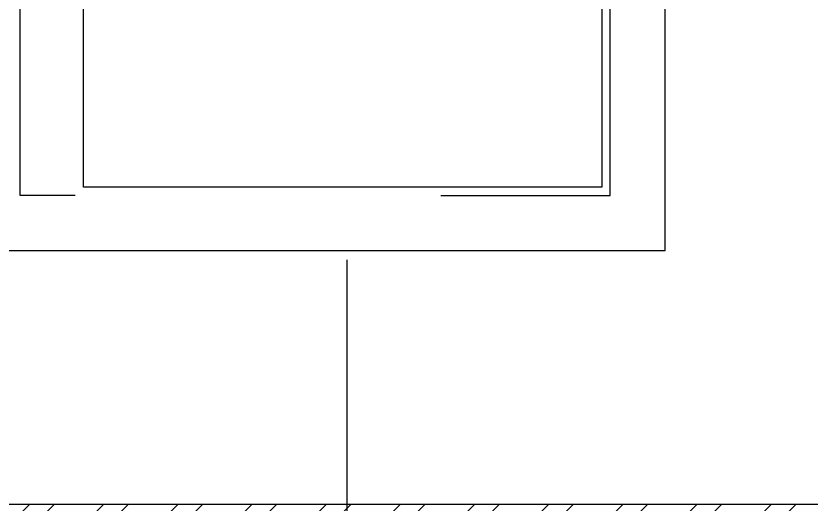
# Model space of a CAD drawing. Header units: millimetres. Extents: x -3567 to 83618, y -21481 to 19784.
# Drawn here: x 5796 to 7240, y 4745 to 5631 of the extents above; entities that cross this region are included whole.
import ezdxf
from ezdxf.enums import TextEntityAlignment as Align

# ---------------------------------------------------------------- set-up
doc = ezdxf.new("R2010")
doc.units = ezdxf.units.MM
doc.header["$LTSCALE"] = 150
doc.linetypes.add('ACAD_ISO10W100', pattern=[18, 12, -3, 0, -3])
doc.linetypes.add('DASHED', pattern=[19.05, 12.7, -6.35])
for name, color, linetype in [('ad-Elevation 10', 8, 'Continuous'), ('ad-Furniture', 8, 'Continuous'), ('ad-Glass Sectionline', 140, 'Continuous'), ('ad-Section Line', 2, 'Continuous'), ('ad-Wall', 240, 'Continuous'), ('ad-Wall hatch', 8, 'Continuous')]:
    doc.layers.add(name, color=color, linetype=linetype)
doc.styles.add('ARIAL', font='arial.ttf')

# ---------------------------------------------------------------- blocks, each defined once
blk = doc.blocks.new('enuklfk')
at = {"layer": 'ad-Section Line', "linetype": 'ACAD_ISO10W100', "ltscale": 0.5}
blk.add_line((-3847.77, 0), (829.32, 0), dxfattribs=at)
at = {"layer": 'ad-Section Line', "linetype": 'Continuous', "style": 'ARIAL', "width": 0.8}
blk.add_attdef('SECTION-LETTER', text='', height=80, rotation=2340, dxfattribs=at).set_placement((916.85, 0), align=Align.MIDDLE)
blk = doc.blocks.new('zw$4759')
at = {"layer": 'ad-Section Line', "xscale": 4.313292429215453, "yscale": 4.313292429215453, "zscale": 4.313292429215453, "rotation": 90}
blk.add_blockref('enuklfk', (6397.4, -1540.2), dxfattribs=at)
blk = doc.blocks.new('zw$42B5')
at = {"layer": 'ad-Wall hatch', "transparency": 33554610}
h = blk.add_hatch(dxfattribs=at)
h.set_pattern_fill('ANSI32', color=256, scale=10)
h.set_pattern_definition([(45, (-1040635.14, 674820.02), (-67.351921, 67.351921), []), (45, (-1040590.24, 674820.02), (-67.351921, 67.351921), [])])
h.paths.add_polyline_path([(12120, 13620), (12120, 10220), (11890, 10220), (11890, 13390), (7240, 13390), (7240, 8645), (4245, 8645), (4245, 8875), (4445, 8875), (4445, 9370), (4560, 9370), (4560, 8760), (7010, 8760), (7010, 10500), (6360, 10500), (6360, 10615), (7010, 10615), (7010, 13390), (4560, 13390), (4560, 10615), (5560, 10615), (5560, 10500), (4445, 10500), (4445, 13390), (230, 13390), (230, 8875), (3345, 8875), (3345, 8645), (3060, 8645), (3060, 4745), (3345, 4745), (3345, 4515), (230, 4515), (230, 230), (4995, 230), (4995, 3130), (6060, 3130), (6060, 3015), (5110, 3015), (5110, 230), (8310, 230), (8310, 3015), (6860, 3015), (6860, 3130), (8310, 3130), (8310, 4630), (5110, 4630), (5110, 3930), (4995, 3930), (4995, 4515), (4245, 4515), (4245, 4745), (8540, 4745), (8540, 230), (9240, 230), (9240, 0), (0, 0), (0, 4745), (2830, 4745), (2830, 8645), (0, 8645), (0, 13620)])
at = {"layer": 'ad-Wall'}
blk.add_lwpolyline([(4245, 4515), (4245, 4745), (8540, 4745)], dxfattribs=at)
blk = doc.blocks.new('$ZCDB_AUDIT_GENERATED_1E8537')
at = {"layer": 'ad-Elevation 10'}
blk.add_lwpolyline([(0, -2980), (3365, -2980), (3365, 0), (0, 0)], close=True, dxfattribs=at)
at = {"layer": 'ad-Elevation 10', "linetype": 'DASHED'}
for points in [[(100, -2880), (3265, -2880), (3265, -100), (100, -100)], [(2193.3, -100), (2293.3, -100), (2293.3, -2880), (2193.3, -2880)]]:
    blk.add_lwpolyline(points, close=True, dxfattribs=at)
at = {"layer": 'ad-Glass Sectionline', "transparency": 33554585}
blk.add_lwpolyline([(2308.3, -2051.7), (3250, -2051.7), (3250, -2865), (2308.3, -2865)], close=True, dxfattribs=at)
blk = doc.blocks.new('$ZCDB_AUDIT_GENERATED_1E8529')
blk.add_blockref('$ZCDB_AUDIT_GENERATED_1E8537', (0, 0))
blk = doc.blocks.new('zw$2927')
at = {"layer": 'ad-Furniture', "rotation": 359.9999999999996}
blk.add_blockref('$ZCDB_AUDIT_GENERATED_1E8529', (-8510, -5435), dxfattribs=at)
blk = doc.blocks.new('1625_East Villa')
at = {"layer": 'ad-Furniture', "rotation": 360}
blk.add_blockref('zw$2927', (12120, 13620), dxfattribs=at)
at = {"layer": 'ad-Wall'}
blk.add_blockref('zw$42B5', (0, 0), dxfattribs=at)

msp = doc.modelspace()

# ---------------------------------------------------------------- block references
msp.add_blockref('1625_East Villa', (0, 0))

# ---------------------------------------------------------------- next in the draw order: block references
msp.add_blockref('zw$4759', (0, 13620))

doc.saveas('drawing.dxf')
